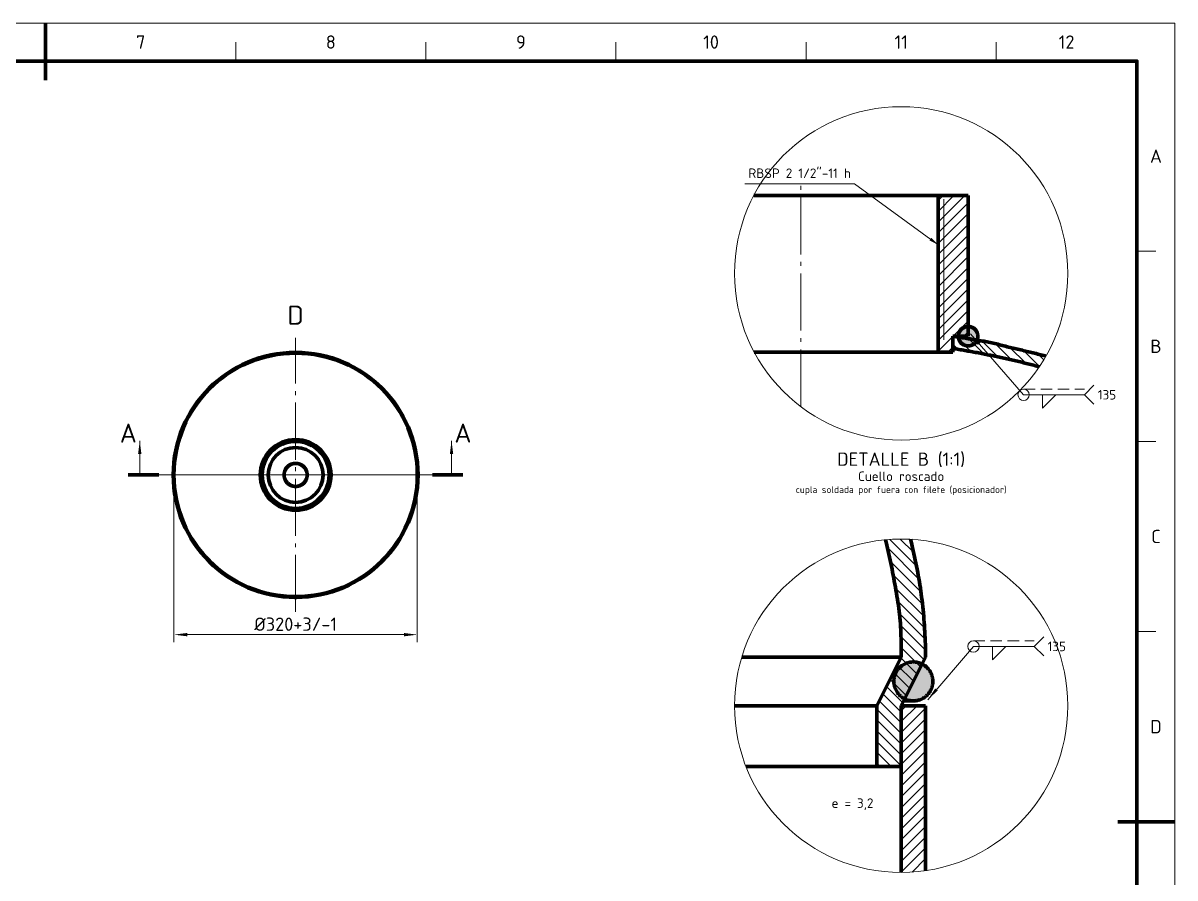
# Model space of a CAD drawing. Header units: millimetres. Extents: x 0 to 1554, y 0 to 420.
# Drawn here: x 291.1 to 594, y 195.2 to 420 of the extents above; entities that cross this region are included whole.
import ezdxf
from ezdxf.enums import TextEntityAlignment as Align

# ---------------------------------------------------------------- set-up
doc = ezdxf.new("R2010")
doc.units = ezdxf.units.MM
doc.linetypes.add('IRAM-F-TRAZO-PUNTO', pattern=[20, 15, -2, 1, -2])
doc.linetypes.add('ISO02-TRAZOS', pattern=[4.5, 3, -1.5])
for name, color, linetype, lineweight in [('01-VISIBLE', 7, 'CONTINUOUS', 70), ('03-EJE', 1, 'IRAM-F-TRAZO-PUNTO', 18), ('04-COTA', 3, 'CONTINUOUS', 18), ('05-RAYADO', 8, 'CONTINUOUS', 18), ('06-TEXTO', 7, 'CONTINUOUS', 25), ('07-RECUADRO', 7, 'CONTINUOUS', 70), ('08-FINA', 5, 'CONTINUOUS', 18), ('12-SOLDADURA', 6, 'CONTINUOUS', 18)]:
    doc.layers.add(name, color=color, linetype=linetype, lineweight=lineweight)
doc.styles.add('ISO3098', font='isocpeur.ttf')
doc.dimstyles.new('FLAMA-IRAM', dxfattribs={"dimtxt": 3.5, "dimasz": 3.5, "dimexe": 2, "dimexo": 1.5, "dimgap": 1, "dimtad": 1, "dimdec": 1, "dimtxsty": 'ISO3098', "dimblk": 'IRAM_FLECHA', "dimblk1": 'IRAM_FLECHA', "dimblk2": 'IRAM_FLECHA', "dimcen": 2.5, "dimclrd": 256, "dimclre": 256, "dimclrt": 256, "dimazin": 3, "dimtfac": 1, "dimtmove": 0, "dimatfit": 3, "dimlwd": 18, "dimlwe": 18})

# ---------------------------------------------------------------- blocks, each defined once
blk = doc.blocks.new('IRAM_FLECHA')
blk.add_solid([(0, 0), (-1, 0.125), (-1, -0.125)])

msp = doc.modelspace()

# ---------------------------------------------------------------- hatches: boundary and pattern name
at = {"layer": '05-RAYADO'}
h = msp.add_hatch(dxfattribs=at)
h.set_pattern_fill('ANSI31', scale=0.62992)
h.paths.add_polyline_path([(535.61, 337.667), (535.61, 333.441), (531.7, 333.441), (531.7, 374.667), (539.6, 374.667), (539.6, 337.667)])
h = msp.add_hatch(color=7, dxfattribs=at)
h.dxf.hatch_style = 1
h.paths.add_polyline_path([(542.152, 337.466), (542.128, 337.266), (542.089, 337.069), (542.035, 336.876), (541.965, 336.687), (541.881, 336.504), (541.783, 336.329), (541.671, 336.162), (541.547, 336.004), (541.41, 335.856), (541.263, 335.72), (541.105, 335.596), (540.938, 335.484), (540.762, 335.386), (540.58, 335.302), (540.391, 335.232), (540.198, 335.177), (540, 335.138), (539.801, 335.115), (539.6, 335.107), (539.399, 335.115), (539.2, 335.138), (539.002, 335.177), (538.809, 335.232), (538.62, 335.302), (538.438, 335.386), (538.262, 335.484), (538.095, 335.596), (537.937, 335.72), (537.79, 335.856), (537.653, 336.004), (537.529, 336.162), (537.417, 336.329), (537.319, 336.504), (537.235, 336.687), (537.165, 336.876), (537.111, 337.069), (537.072, 337.266), (537.048, 337.466), (537.04, 337.667), (537.048, 337.868), (537.072, 338.067), (537.111, 338.264), (537.165, 338.458), (537.235, 338.646), (537.319, 338.829), (537.417, 339.004), (537.529, 339.171), (537.653, 339.329), (537.79, 339.477), (537.937, 339.613), (538.095, 339.738), (538.262, 339.849), (538.438, 339.948), (538.62, 340.032), (538.809, 340.101), (539.002, 340.156), (539.2, 340.195), (539.399, 340.219), (539.6, 340.227), (539.801, 340.219), (540, 340.195), (540.198, 340.156), (540.391, 340.101), (540.58, 340.032), (540.762, 339.948), (540.938, 339.849), (541.105, 339.738), (541.263, 339.613), (541.41, 339.477), (541.547, 339.329), (541.671, 339.171), (541.783, 339.004), (541.881, 338.829), (541.965, 338.646), (542.035, 338.458), (542.089, 338.264), (542.128, 338.067), (542.152, 337.868), (542.16, 337.667)])
h = msp.add_hatch(dxfattribs=at)
h.set_pattern_fill('ANSI31', scale=0.62992, angle=90)
h.paths.add_polyline_path([(558.02, 329.713), (557.631, 329.815), (557.242, 329.916), (556.853, 330.017), (556.463, 330.118), (556.074, 330.217), (555.684, 330.316), (555.294, 330.414), (554.904, 330.511), (554.513, 330.608), (554.123, 330.704), (553.732, 330.799), (553.341, 330.894), (552.95, 330.988), (552.559, 331.081), (552.168, 331.173), (551.776, 331.265), (551.384, 331.356), (550.992, 331.446), (550.6, 331.536), (550.208, 331.625), (549.816, 331.713), (549.423, 331.801), (549.031, 331.888), (548.638, 331.974), (548.245, 332.06), (547.852, 332.145), (547.459, 332.229), (547.065, 332.313), (546.672, 332.395), (546.278, 332.478), (545.884, 332.559), (545.49, 332.64), (545.096, 332.72), (544.702, 332.799), (544.308, 332.878), (543.913, 332.956), (543.519, 333.034), (543.124, 333.11), (542.729, 333.186), (542.334, 333.262), (541.939, 333.337), (541.543, 333.411), (541.148, 333.484), (540.753, 333.557), (540.357, 333.629), (539.961, 333.7), (539.565, 333.771), (539.169, 333.841), (538.773, 333.91), (538.377, 333.979), (537.98, 334.047), (537.584, 334.114), (537.187, 334.181), (536.791, 334.247), (536.394, 334.312), (535.997, 334.377), (535.6, 334.441), (535.6, 337.667), (536.009, 337.601), (536.419, 337.536), (536.828, 337.471), (537.237, 337.405), (537.647, 337.34), (538.056, 337.274), (538.465, 337.208), (538.875, 337.142), (539.284, 337.076), (539.693, 337.01), (540.102, 336.943), (540.511, 336.876), (540.921, 336.809), (541.33, 336.742), (541.739, 336.674), (542.147, 336.606), (542.556, 336.537), (542.965, 336.468), (543.374, 336.398), (543.782, 336.328), (544.19, 336.256), (544.599, 336.183), (545.006, 336.108), (545.414, 336.031), (545.82, 335.95), (546.226, 335.864), (546.629, 335.769), (547.03, 335.662), (547.427, 335.543), (547.824, 335.424), (548.223, 335.312), (548.624, 335.206), (549.026, 335.104), (549.428, 335.004), (549.831, 334.906), (550.234, 334.809), (550.637, 334.712), (551.04, 334.616), (551.443, 334.52), (551.847, 334.425), (552.25, 334.33), (552.654, 334.234), (553.057, 334.139), (553.461, 334.044), (553.864, 333.949), (554.268, 333.853), (554.671, 333.757), (555.074, 333.661), (555.478, 333.565), (555.881, 333.469), (556.284, 333.372), (556.687, 333.274), (557.09, 333.177), (557.492, 333.078), (557.895, 332.98), (558.297, 332.88), (558.7, 332.78), (559.102, 332.68), (559.504, 332.578), (559.905, 332.476), (560.065, 332.435), (559.597, 331.632), (559.033, 330.716), (558.446, 329.814), (558.322, 329.633)])
h = msp.add_hatch(dxfattribs=at)
h.set_pattern_fill('ANSI31', scale=0.62992, angle=90)
h.paths.add_polyline_path([(522, 224.5), (515.6, 224.5), (515.6, 240.5), (522, 253.3), (521.999, 254.104), (521.996, 254.909), (521.99, 255.713), (521.981, 256.517), (521.969, 257.321), (521.952, 258.125), (521.931, 258.93), (521.905, 259.733), (521.873, 260.537), (521.833, 261.34), (521.784, 262.143), (521.726, 262.945), (521.657, 263.747), (521.576, 264.547), (521.483, 265.346), (521.378, 266.143), (521.264, 266.939), (521.141, 267.734), (521.013, 268.528), (520.881, 269.322), (520.748, 270.115), (520.612, 270.908), (520.474, 271.7), (520.334, 272.492), (520.191, 273.284), (520.045, 274.075), (519.897, 274.865), (519.746, 275.655), (519.591, 276.444), (519.434, 277.233), (519.273, 278.021), (519.108, 278.808), (518.939, 279.595), (518.767, 280.38), (518.59, 281.165), (518.408, 281.949), (518.222, 282.731), (518.03, 283.512), (517.872, 284.137), (518.775, 284.215), (519.849, 284.281), (520.924, 284.32), (522, 284.333), (523.076, 284.32), (524.151, 284.281), (524.43, 284.263), (524.585, 283.66), (524.785, 282.855), (524.98, 282.049), (525.17, 281.242), (525.355, 280.434), (525.535, 279.625), (525.709, 278.814), (525.878, 278.002), (526.042, 277.19), (526.2, 276.376), (526.353, 275.561), (526.501, 274.745), (526.643, 273.928), (526.78, 273.11), (526.912, 272.292), (527.038, 271.472), (527.158, 270.652), (527.274, 269.831), (527.383, 269.009), (527.487, 268.187), (527.586, 267.363), (527.679, 266.54), (527.766, 265.715), (527.848, 264.89), (527.924, 264.064), (527.994, 263.238), (528.059, 262.412), (528.118, 261.585), (528.172, 260.757), (528.22, 259.93), (528.262, 259.102), (528.299, 258.273), (528.33, 257.445), (528.355, 256.616), (528.375, 255.787), (528.389, 254.958), (528.397, 254.129), (528.4, 253.3), (522, 240.5)])
h = msp.add_hatch(color=7, dxfattribs=at)
h.dxf.hatch_style = 1
h.paths.add_polyline_path([(530.304, 246.498), (530.257, 246.099), (530.179, 245.705), (530.069, 245.318), (529.93, 244.941), (529.762, 244.576), (529.566, 244.225), (529.342, 243.891), (529.093, 243.575), (528.82, 243.28), (528.525, 243.007), (528.209, 242.758), (527.875, 242.534), (527.524, 242.338), (527.159, 242.17), (526.782, 242.031), (526.395, 241.921), (526.001, 241.843), (525.602, 241.796), (525.2, 241.78), (524.798, 241.796), (524.399, 241.843), (524.005, 241.921), (523.618, 242.031), (523.241, 242.17), (522.876, 242.338), (522.525, 242.534), (522.191, 242.758), (521.875, 243.007), (521.58, 243.28), (521.307, 243.575), (521.058, 243.891), (520.834, 244.225), (520.638, 244.576), (520.47, 244.941), (520.331, 245.318), (520.221, 245.705), (520.143, 246.099), (520.096, 246.498), (520.08, 246.9), (520.096, 247.302), (520.143, 247.701), (520.221, 248.095), (520.331, 248.482), (520.47, 248.859), (520.638, 249.224), (520.834, 249.575), (521.058, 249.909), (521.307, 250.225), (521.58, 250.52), (521.875, 250.793), (522.191, 251.042), (522.525, 251.266), (522.876, 251.462), (523.241, 251.63), (523.618, 251.769), (524.005, 251.879), (524.399, 251.957), (524.798, 252.004), (525.2, 252.02), (525.602, 252.004), (526.001, 251.957), (526.395, 251.879), (526.782, 251.769), (527.159, 251.63), (527.524, 251.462), (527.875, 251.266), (528.209, 251.042), (528.525, 250.793), (528.82, 250.52), (529.093, 250.225), (529.342, 249.909), (529.566, 249.575), (529.762, 249.224), (529.93, 248.859), (530.069, 248.482), (530.179, 248.095), (530.257, 247.701), (530.304, 247.302), (530.32, 246.9)])
h = msp.add_hatch(dxfattribs=at)
h.set_pattern_fill('ANSI31', scale=0.62992)
h.paths.add_polyline_path([(528.4, 240.5), (528.4, 197.137), (527.366, 196.996), (526.296, 196.878), (525.225, 196.785), (524.151, 196.719), (523.076, 196.68), (522, 196.667), (522, 240.5)])
at = {"layer": '08-FINA'}
h = msp.add_hatch(color=7, dxfattribs=at)
h.dxf.hatch_style = 1
h.paths.add_polyline_path([(531.7, 361.717), (529.913, 363.511), (529.443, 362.864)])
h = msp.add_hatch(color=7, dxfattribs=at)
h.dxf.hatch_style = 1
h.paths.add_polyline_path([(540.2, 338.267), (542.176, 335.345), (542.834, 335.921)])
h = msp.add_hatch(color=7, dxfattribs=at)
h.dxf.hatch_style = 1
h.paths.add_polyline_path([(321.75, 310.195), (321.312, 306.695), (322.188, 306.695)])
h = msp.add_hatch(color=7, dxfattribs=at)
h.dxf.hatch_style = 1
h.paths.add_polyline_path([(403.75, 310.195), (403.312, 306.695), (404.188, 306.695)])
h = msp.add_hatch(color=7, dxfattribs=at)
h.dxf.hatch_style = 1
h.paths.add_polyline_path([(529, 242.1), (531.61, 244.473), (530.946, 245.042)])

# ---------------------------------------------------------------- linework, layer by layer
at = {"layer": '01-VISIBLE'}
for p, q in [((362.45, 269.003), (362.45, 269.004)), ((362.45, 269.003), (363.05, 269.003)), ((363.05, 269.003), (363.05, 269.004))]:
    msp.add_line(p, q, dxfattribs=at)
for points in [[(531.7, 374.667), (531.399, 374.667), (531.098, 374.667), (530.798, 374.667), (530.497, 374.667), (530.196, 374.667), (529.895, 374.667), (529.594, 374.667), (529.293, 374.667), (528.992, 374.667), (528.692, 374.667), (528.391, 374.667), (528.09, 374.667), (527.789, 374.667), (527.488, 374.667), (527.188, 374.667), (526.887, 374.667), (526.586, 374.667), (526.285, 374.667), (525.984, 374.667), (525.683, 374.667), (525.383, 374.667), (525.082, 374.667), (524.781, 374.667), (524.48, 374.667), (524.179, 374.667), (523.878, 374.667), (523.577, 374.667), (523.277, 374.667), (522.976, 374.667), (522.675, 374.667), (522.374, 374.667), (522.073, 374.667), (521.773, 374.667), (521.472, 374.667), (521.171, 374.667), (520.87, 374.667), (520.569, 374.667), (520.268, 374.667), (519.967, 374.667), (519.667, 374.667), (519.366, 374.667), (519.065, 374.667), (518.764, 374.667), (518.463, 374.667), (518.163, 374.667), (517.862, 374.667), (517.561, 374.667), (517.26, 374.667), (516.959, 374.667), (516.658, 374.667), (516.357, 374.667), (516.057, 374.667), (515.756, 374.667), (515.455, 374.667), (515.154, 374.667), (514.853, 374.667), (514.553, 374.667), (514.252, 374.667), (513.951, 374.667), (513.65, 374.667), (513.349, 374.667), (513.048, 374.667), (512.747, 374.667), (512.447, 374.667), (512.146, 374.667), (511.845, 374.667), (511.544, 374.667), (511.243, 374.667), (510.942, 374.667), (510.642, 374.667), (510.341, 374.667), (510.04, 374.667), (509.739, 374.667), (509.438, 374.667), (509.137, 374.667), (508.837, 374.667), (508.536, 374.667), (508.235, 374.667), (507.934, 374.667), (507.633, 374.667), (507.332, 374.667), (507.032, 374.667), (506.731, 374.667), (506.43, 374.667), (506.129, 374.667), (505.828, 374.667), (505.528, 374.667), (505.227, 374.667), (504.926, 374.667), (504.625, 374.667), (504.324, 374.667), (504.023, 374.667), (503.723, 374.667), (503.422, 374.667), (503.121, 374.667), (502.82, 374.667), (502.519, 374.667), (502.218, 374.667), (501.918, 374.667), (501.617, 374.667), (501.316, 374.667), (501.015, 374.667), (500.714, 374.667), (500.413, 374.667), (500.113, 374.667), (499.812, 374.667), (499.511, 374.667), (499.21, 374.667), (498.909, 374.667), (498.608, 374.667), (498.308, 374.667), (498.007, 374.667), (497.706, 374.667), (497.405, 374.667), (497.104, 374.667), (496.803, 374.667), (496.502, 374.667), (496.202, 374.667), (495.901, 374.667), (495.6, 374.667), (495.299, 374.667), (494.998, 374.667), (494.697, 374.667), (494.397, 374.667), (494.096, 374.667), (493.795, 374.667), (493.494, 374.667), (493.193, 374.667), (492.892, 374.667), (492.592, 374.667), (492.291, 374.667), (491.99, 374.667), (491.689, 374.667), (491.388, 374.667), (491.087, 374.667), (490.787, 374.667), (490.486, 374.667), (490.185, 374.667), (489.884, 374.667), (489.583, 374.667), (489.283, 374.667), (488.982, 374.667), (488.681, 374.667), (488.38, 374.667), (488.079, 374.667), (487.778, 374.667), (487.478, 374.667), (487.177, 374.667), (486.876, 374.667), (486.575, 374.667), (486.274, 374.667), (485.973, 374.667), (485.673, 374.667), (485.372, 374.667), (485.071, 374.667), (484.77, 374.667), (484.469, 374.667), (484.168, 374.667), (483.868, 374.667), (483.567, 374.667), (483.266, 374.667), (483.258, 374.667)], [(539.6, 374.667), (531.7, 374.667)], [(531.7, 374.667), (531.7, 333.441)], [(539.6, 337.667), (539.6, 374.667)], [(539.6, 340.227), (539.499, 340.225), (539.399, 340.219), (539.299, 340.209), (539.2, 340.195), (539.101, 340.177), (539.002, 340.156), (538.905, 340.131), (538.809, 340.101), (538.714, 340.068), (538.62, 340.032), (538.528, 339.992), (538.438, 339.948), (538.349, 339.9), (538.262, 339.849), (538.178, 339.795), (538.095, 339.738), (538.015, 339.677), (537.937, 339.613), (537.862, 339.547), (537.79, 339.477), (537.72, 339.404), (537.653, 339.329), (537.59, 339.252), (537.529, 339.171), (537.471, 339.089), (537.417, 339.004), (537.366, 338.918), (537.319, 338.829), (537.275, 338.738), (537.235, 338.646), (537.198, 338.553), (537.165, 338.458), (537.136, 338.362), (537.111, 338.264), (537.089, 338.166), (537.072, 338.067), (537.058, 337.968), (537.048, 337.868), (537.042, 337.767), (537.04, 337.667), (537.042, 337.566), (537.048, 337.466), (537.058, 337.366), (537.072, 337.266), (537.089, 337.167), (537.111, 337.069), (537.136, 336.972), (537.165, 336.876), (537.198, 336.781), (537.235, 336.687), (537.275, 336.595), (537.319, 336.504), (537.366, 336.416), (537.417, 336.329), (537.471, 336.244), (537.529, 336.162), (537.59, 336.082), (537.653, 336.004), (537.72, 335.929), (537.79, 335.856), (537.862, 335.787), (537.937, 335.72), (538.015, 335.656), (538.095, 335.596), (538.178, 335.538), (538.262, 335.484), (538.349, 335.433), (538.438, 335.386), (538.528, 335.342), (538.62, 335.302), (538.714, 335.265), (538.809, 335.232), (538.905, 335.203), (539.002, 335.177), (539.101, 335.156), (539.2, 335.138), (539.299, 335.124), (539.399, 335.115), (539.499, 335.109), (539.6, 335.107)], [(542.16, 337.667), (542.158, 337.767), (542.152, 337.868), (542.142, 337.968), (542.128, 338.067), (542.111, 338.166), (542.089, 338.264), (542.064, 338.362), (542.035, 338.458), (542.002, 338.553), (541.965, 338.646), (541.925, 338.738), (541.881, 338.829), (541.834, 338.918), (541.783, 339.004), (541.729, 339.089), (541.671, 339.171), (541.61, 339.252), (541.547, 339.329), (541.48, 339.404), (541.41, 339.477), (541.338, 339.547), (541.263, 339.613), (541.185, 339.677), (541.105, 339.738), (541.022, 339.795), (540.938, 339.849), (540.851, 339.9), (540.762, 339.948), (540.672, 339.992), (540.58, 340.032), (540.486, 340.068), (540.391, 340.101), (540.295, 340.131), (540.198, 340.156), (540.099, 340.177), (540, 340.195), (539.901, 340.209), (539.801, 340.219), (539.701, 340.225), (539.6, 340.227)], [(560.065, 332.435), (559.905, 332.476), (559.504, 332.578), (559.102, 332.68), (558.7, 332.78), (558.297, 332.88), (557.895, 332.98), (557.492, 333.078), (557.09, 333.177), (556.687, 333.274), (556.284, 333.372), (555.881, 333.469), (555.478, 333.565), (555.074, 333.661), (554.671, 333.757), (554.268, 333.853), (553.864, 333.949), (553.461, 334.044), (553.057, 334.139), (552.654, 334.234), (552.25, 334.33), (551.847, 334.425), (551.443, 334.52), (551.04, 334.616), (550.637, 334.712), (550.234, 334.809), (549.831, 334.906), (549.428, 335.004), (549.026, 335.104), (548.624, 335.206), (548.223, 335.312), (547.824, 335.424), (547.427, 335.543), (547.03, 335.662), (546.629, 335.769), (546.226, 335.864), (545.82, 335.95), (545.414, 336.031), (545.006, 336.108), (544.599, 336.183), (544.19, 336.256), (543.782, 336.328), (543.374, 336.398), (542.965, 336.468), (542.556, 336.537), (542.147, 336.606), (541.739, 336.674), (541.33, 336.742), (540.921, 336.809), (540.511, 336.876), (540.102, 336.943), (539.693, 337.01), (539.284, 337.076), (538.875, 337.142), (538.465, 337.208), (538.056, 337.274), (537.647, 337.34), (537.237, 337.405), (536.828, 337.471), (536.419, 337.536), (536.009, 337.601), (535.6, 337.667)], [(535.6, 337.667), (535.6, 334.441)], [(535.61, 333.441), (535.61, 337.667)], [(539.6, 337.667), (535.61, 337.667)], [(539.6, 335.107), (539.701, 335.109), (539.801, 335.115), (539.901, 335.124), (540, 335.138), (540.099, 335.156), (540.198, 335.177), (540.295, 335.203), (540.391, 335.232), (540.486, 335.265), (540.58, 335.302), (540.672, 335.342), (540.762, 335.386), (540.851, 335.433), (540.938, 335.484), (541.022, 335.538), (541.105, 335.596), (541.185, 335.656), (541.263, 335.72), (541.338, 335.787), (541.41, 335.856), (541.48, 335.929), (541.547, 336.004), (541.61, 336.082), (541.671, 336.162), (541.729, 336.244), (541.783, 336.329), (541.834, 336.416), (541.881, 336.504), (541.925, 336.595), (541.965, 336.687), (542.002, 336.781), (542.035, 336.876), (542.064, 336.972), (542.089, 337.069), (542.111, 337.167), (542.128, 337.266), (542.142, 337.366), (542.152, 337.466), (542.158, 337.566), (542.16, 337.667)], [(531.7, 333.441), (531.399, 333.441), (531.098, 333.441), (530.798, 333.441), (530.497, 333.441), (530.196, 333.441), (529.895, 333.441), (529.594, 333.441), (529.293, 333.441), (528.992, 333.441), (528.692, 333.441), (528.391, 333.441), (528.09, 333.441), (527.789, 333.441), (527.488, 333.441), (527.188, 333.441), (526.887, 333.441), (526.586, 333.441), (526.285, 333.441), (525.984, 333.441), (525.683, 333.441), (525.383, 333.441), (525.082, 333.441), (524.781, 333.441), (524.48, 333.441), (524.179, 333.441), (523.878, 333.441), (523.577, 333.441), (523.277, 333.441), (522.976, 333.441), (522.675, 333.441), (522.374, 333.441), (522.073, 333.441), (521.773, 333.441), (521.472, 333.441), (521.171, 333.441), (520.87, 333.441), (520.569, 333.441), (520.268, 333.441), (519.967, 333.441), (519.667, 333.441), (519.366, 333.441), (519.065, 333.441), (518.764, 333.441), (518.463, 333.441), (518.163, 333.441), (517.862, 333.441), (517.561, 333.441), (517.26, 333.441), (516.959, 333.441), (516.658, 333.441), (516.357, 333.441), (516.057, 333.441), (515.756, 333.441), (515.455, 333.441), (515.154, 333.441), (514.853, 333.441), (514.553, 333.441), (514.252, 333.441), (513.951, 333.441), (513.65, 333.441), (513.349, 333.441), (513.048, 333.441), (512.747, 333.441), (512.447, 333.441), (512.146, 333.441), (511.845, 333.441), (511.544, 333.441), (511.243, 333.441), (510.942, 333.441), (510.642, 333.441), (510.341, 333.441), (510.04, 333.441), (509.739, 333.441), (509.438, 333.441), (509.137, 333.441), (508.837, 333.441), (508.536, 333.441), (508.235, 333.441), (507.934, 333.441), (507.633, 333.441), (507.332, 333.441), (507.032, 333.441), (506.731, 333.441), (506.43, 333.441), (506.129, 333.441), (505.828, 333.441), (505.528, 333.441), (505.227, 333.441), (504.926, 333.441), (504.625, 333.441), (504.324, 333.441), (504.023, 333.441), (503.723, 333.441), (503.422, 333.441), (503.121, 333.441), (502.82, 333.441), (502.519, 333.441), (502.218, 333.441), (501.918, 333.441), (501.617, 333.441), (501.316, 333.441), (501.015, 333.441), (500.714, 333.441), (500.413, 333.441), (500.113, 333.441), (499.812, 333.441), (499.511, 333.441), (499.21, 333.441), (498.909, 333.441), (498.608, 333.441), (498.308, 333.441), (498.007, 333.441), (497.706, 333.441), (497.405, 333.441), (497.104, 333.441), (496.803, 333.441), (496.502, 333.441), (496.202, 333.441), (495.901, 333.441), (495.6, 333.441), (495.299, 333.441), (494.998, 333.441), (494.697, 333.441), (494.397, 333.441), (494.096, 333.441), (493.795, 333.441), (493.494, 333.441), (493.193, 333.441), (492.892, 333.441), (492.592, 333.441), (492.291, 333.441), (491.99, 333.441), (491.689, 333.441), (491.388, 333.441), (491.087, 333.441), (490.787, 333.441), (490.486, 333.441), (490.185, 333.441), (489.884, 333.441), (489.583, 333.441), (489.283, 333.441), (488.982, 333.441), (488.681, 333.441), (488.38, 333.441), (488.079, 333.441), (487.778, 333.441), (487.478, 333.441), (487.177, 333.441), (486.876, 333.441), (486.575, 333.441), (486.274, 333.441), (485.973, 333.441), (485.673, 333.441), (485.372, 333.441), (485.071, 333.441), (484.77, 333.441), (484.469, 333.441), (484.168, 333.441), (483.868, 333.441), (483.567, 333.441), (483.377, 333.441)], [(535.61, 333.441), (531.7, 333.441)], [(535.6, 334.441), (535.997, 334.377), (536.394, 334.312), (536.791, 334.247), (537.187, 334.181), (537.584, 334.114), (537.98, 334.047), (538.377, 333.979), (538.773, 333.91), (539.169, 333.841), (539.565, 333.771), (539.961, 333.7), (540.357, 333.629), (540.753, 333.557), (541.148, 333.484), (541.543, 333.411), (541.939, 333.337), (542.334, 333.262), (542.729, 333.186), (543.124, 333.11), (543.519, 333.034), (543.913, 332.956), (544.308, 332.878), (544.702, 332.799), (545.096, 332.72), (545.49, 332.64), (545.884, 332.559), (546.278, 332.478), (546.672, 332.395), (547.065, 332.313), (547.459, 332.229), (547.852, 332.145), (548.245, 332.06), (548.638, 331.974), (549.031, 331.888), (549.423, 331.801), (549.816, 331.713), (550.208, 331.625), (550.6, 331.536), (550.992, 331.446), (551.384, 331.356), (551.776, 331.265), (552.168, 331.173), (552.559, 331.081), (552.95, 330.988), (553.341, 330.894), (553.732, 330.799), (554.123, 330.704), (554.513, 330.608), (554.904, 330.511), (555.294, 330.414), (555.684, 330.316), (556.074, 330.217), (556.463, 330.118), (556.853, 330.017), (557.242, 329.916), (557.631, 329.815), (558.02, 329.713), (558.322, 329.633)], [(365.783, 301.195), (365.782, 301.275), (365.779, 301.355), (365.774, 301.435), (365.767, 301.515), (365.757, 301.594), (365.745, 301.674), (365.732, 301.752), (365.716, 301.831), (365.698, 301.909), (365.678, 301.987), (365.656, 302.064), (365.632, 302.14), (365.607, 302.216), (365.579, 302.291), (365.549, 302.365), (365.517, 302.439), (365.483, 302.511), (365.447, 302.583), (365.41, 302.654), (365.37, 302.723), (365.329, 302.792), (365.286, 302.859), (365.241, 302.926), (365.195, 302.991), (365.146, 303.055), (365.096, 303.118), (365.045, 303.179), (364.992, 303.239), (364.937, 303.297), (364.881, 303.354), (364.823, 303.41), (364.764, 303.464), (364.703, 303.516), (364.641, 303.567), (364.578, 303.616), (364.514, 303.663), (364.448, 303.709), (364.381, 303.753), (364.313, 303.795), (364.244, 303.835), (364.173, 303.874), (364.102, 303.91), (364.03, 303.945), (363.957, 303.978), (363.883, 304.009), (363.808, 304.038), (363.733, 304.065), (363.657, 304.09), (363.58, 304.113), (363.503, 304.134), (363.425, 304.152), (363.347, 304.169), (363.268, 304.184), (363.189, 304.197), (363.11, 304.207), (363.03, 304.216), (362.95, 304.222), (362.87, 304.226), (362.79, 304.228), (362.71, 304.228), (362.63, 304.226), (362.55, 304.222), (362.47, 304.216), (362.39, 304.207), (362.311, 304.197), (362.232, 304.184), (362.153, 304.169), (362.075, 304.152), (361.997, 304.134), (361.92, 304.113), (361.843, 304.09), (361.767, 304.065), (361.692, 304.038), (361.617, 304.009), (361.543, 303.978), (361.47, 303.945), (361.398, 303.91), (361.327, 303.874), (361.256, 303.835), (361.187, 303.795), (361.119, 303.753), (361.052, 303.709), (360.986, 303.663), (360.922, 303.616), (360.859, 303.567), (360.797, 303.516), (360.736, 303.464), (360.677, 303.41), (360.619, 303.354), (360.563, 303.297), (360.508, 303.239), (360.455, 303.179), (360.404, 303.118), (360.354, 303.055), (360.305, 302.991), (360.259, 302.926), (360.214, 302.859), (360.171, 302.792), (360.13, 302.723), (360.09, 302.654), (360.053, 302.583), (360.017, 302.511), (359.983, 302.439), (359.951, 302.365), (359.921, 302.291), (359.893, 302.216), (359.868, 302.14), (359.844, 302.064), (359.822, 301.987), (359.802, 301.909), (359.784, 301.831), (359.768, 301.752), (359.755, 301.674), (359.743, 301.594), (359.733, 301.515), (359.726, 301.435), (359.721, 301.355), (359.718, 301.275), (359.717, 301.195), (359.718, 301.115), (359.721, 301.035), (359.726, 300.955), (359.733, 300.875), (359.743, 300.796), (359.755, 300.717), (359.768, 300.638), (359.784, 300.559), (359.802, 300.481), (359.822, 300.404), (359.844, 300.326), (359.868, 300.25), (359.893, 300.174), (359.921, 300.099), (359.951, 300.025), (359.983, 299.952), (360.017, 299.879), (360.053, 299.807), (360.09, 299.736), (360.13, 299.667), (360.171, 299.598), (360.214, 299.531), (360.259, 299.464), (360.305, 299.399), (360.354, 299.335), (360.404, 299.273), (360.455, 299.211), (360.508, 299.151), (360.563, 299.093), (360.619, 299.036), (360.677, 298.98), (360.736, 298.927), (360.797, 298.874), (360.859, 298.823), (360.922, 298.774), (360.986, 298.727), (361.052, 298.681), (361.119, 298.637), (361.187, 298.595), (361.256, 298.555), (361.327, 298.516), (361.398, 298.48), (361.47, 298.445), (361.543, 298.412), (361.617, 298.381), (361.692, 298.352), (361.767, 298.325), (361.843, 298.3), (361.92, 298.277), (361.997, 298.257), (362.075, 298.238), (362.153, 298.221), (362.232, 298.206), (362.311, 298.194), (362.39, 298.183), (362.47, 298.175), (362.55, 298.168), (362.63, 298.164), (362.71, 298.162), (362.79, 298.162), (362.87, 298.164), (362.95, 298.168), (363.03, 298.175), (363.11, 298.183), (363.189, 298.194), (363.268, 298.206), (363.347, 298.221), (363.425, 298.238), (363.503, 298.257), (363.58, 298.277), (363.657, 298.3), (363.733, 298.325), (363.808, 298.352), (363.883, 298.381), (363.957, 298.412), (364.03, 298.445), (364.102, 298.48), (364.173, 298.516), (364.244, 298.555), (364.313, 298.595), (364.381, 298.637), (364.448, 298.681), (364.514, 298.727), (364.578, 298.774), (364.641, 298.823), (364.703, 298.874), (364.764, 298.927), (364.823, 298.98), (364.881, 299.036), (364.937, 299.093), (364.992, 299.151), (365.045, 299.211), (365.096, 299.273), (365.146, 299.335), (365.195, 299.399), (365.241, 299.464), (365.286, 299.531), (365.329, 299.598), (365.37, 299.667), (365.41, 299.736), (365.447, 299.807), (365.483, 299.879), (365.517, 299.952), (365.549, 300.025), (365.579, 300.099), (365.607, 300.174), (365.632, 300.25), (365.656, 300.326), (365.678, 300.404), (365.698, 300.481), (365.716, 300.559), (365.732, 300.638), (365.745, 300.717), (365.757, 300.796), (365.767, 300.875), (365.774, 300.955), (365.779, 301.035), (365.782, 301.115), (365.783, 301.195)], [(365.777, 301.195), (365.776, 301.275), (365.773, 301.355), (365.767, 301.436), (365.76, 301.515), (365.75, 301.595), (365.739, 301.675), (365.725, 301.754), (365.709, 301.832), (365.691, 301.91), (365.671, 301.988), (365.649, 302.065), (365.625, 302.142), (365.599, 302.218), (365.571, 302.293), (365.541, 302.367), (365.509, 302.441), (365.475, 302.514), (365.439, 302.585), (365.401, 302.656), (365.361, 302.726), (365.32, 302.795), (365.277, 302.862), (365.231, 302.929), (365.185, 302.994), (365.136, 303.058), (365.086, 303.12), (365.034, 303.181), (364.981, 303.241), (364.926, 303.3), (364.869, 303.357), (364.811, 303.412), (364.751, 303.466), (364.691, 303.518), (364.628, 303.569), (364.565, 303.618), (364.5, 303.665), (364.434, 303.71), (364.367, 303.754), (364.298, 303.796), (364.229, 303.836), (364.158, 303.875), (364.087, 303.911), (364.014, 303.945), (363.941, 303.978), (363.867, 304.009), (363.792, 304.037), (363.716, 304.064), (363.639, 304.088), (363.562, 304.111), (363.485, 304.131), (363.407, 304.15), (363.328, 304.166), (363.249, 304.181), (363.17, 304.193), (363.09, 304.203), (363.01, 304.211), (362.93, 304.217), (362.85, 304.22), (362.77, 304.222), (362.69, 304.221), (362.61, 304.219), (362.53, 304.214), (362.45, 304.207), (362.37, 304.198), (362.29, 304.187), (362.211, 304.174), (362.132, 304.158), (362.054, 304.141), (361.976, 304.121), (361.899, 304.1), (361.822, 304.076), (361.746, 304.051), (361.671, 304.023), (361.596, 303.994), (361.522, 303.962), (361.45, 303.928), (361.378, 303.893), (361.307, 303.856), (361.237, 303.816), (361.168, 303.775), (361.1, 303.733), (361.033, 303.688), (360.968, 303.642), (360.903, 303.593), (360.84, 303.544), (360.779, 303.492), (360.719, 303.439), (360.66, 303.385), (360.603, 303.328), (360.547, 303.271), (360.492, 303.212), (360.44, 303.151), (360.389, 303.089), (360.339, 303.026), (360.292, 302.961), (360.246, 302.895), (360.202, 302.828), (360.159, 302.76), (360.119, 302.691), (360.08, 302.621), (360.043, 302.55), (360.008, 302.477), (359.975, 302.404), (359.944, 302.33), (359.915, 302.255), (359.888, 302.18), (359.863, 302.104), (359.84, 302.027), (359.819, 301.949), (359.8, 301.871), (359.783, 301.793), (359.768, 301.714), (359.755, 301.635), (359.745, 301.555), (359.736, 301.476), (359.73, 301.396), (359.725, 301.315), (359.723, 301.235), (359.723, 301.155), (359.725, 301.075), (359.73, 300.995), (359.736, 300.915), (359.745, 300.835), (359.755, 300.755), (359.768, 300.676), (359.783, 300.597), (359.8, 300.519), (359.819, 300.441), (359.84, 300.363), (359.863, 300.286), (359.888, 300.21), (359.915, 300.135), (359.944, 300.06), (359.975, 299.986), (360.008, 299.913), (360.043, 299.841), (360.08, 299.769), (360.119, 299.699), (360.159, 299.63), (360.202, 299.562), (360.246, 299.495), (360.292, 299.429), (360.339, 299.364), (360.389, 299.301), (360.44, 299.239), (360.492, 299.179), (360.547, 299.119), (360.602, 299.062), (360.66, 299.006), (360.719, 298.951), (360.779, 298.898), (360.84, 298.846), (360.903, 298.797), (360.968, 298.749), (361.033, 298.702), (361.1, 298.658), (361.168, 298.615), (361.237, 298.574), (361.307, 298.534), (361.378, 298.497), (361.45, 298.462), (361.522, 298.428), (361.596, 298.397), (361.671, 298.367), (361.746, 298.339), (361.822, 298.314), (361.899, 298.29), (361.976, 298.269), (362.054, 298.249), (362.132, 298.232), (362.211, 298.216), (362.29, 298.203), (362.37, 298.192), (362.45, 298.183), (362.53, 298.176), (362.61, 298.171), (362.69, 298.169), (362.77, 298.168), (362.85, 298.17), (362.93, 298.173), (363.01, 298.179), (363.09, 298.187), (363.17, 298.197), (363.249, 298.21), (363.328, 298.224), (363.407, 298.24), (363.485, 298.259), (363.562, 298.279), (363.639, 298.302), (363.716, 298.326), (363.792, 298.353), (363.867, 298.382), (363.941, 298.412), (364.014, 298.445), (364.087, 298.479), (364.158, 298.516), (364.229, 298.554), (364.298, 298.594), (364.367, 298.636), (364.434, 298.68), (364.5, 298.725), (364.565, 298.772), (364.628, 298.821), (364.691, 298.872), (364.751, 298.924), (364.811, 298.978), (364.869, 299.034), (364.926, 299.09), (364.981, 299.149), (365.034, 299.209), (365.086, 299.27), (365.136, 299.333), (365.185, 299.396), (365.232, 299.462), (365.277, 299.528), (365.32, 299.596), (365.361, 299.664), (365.401, 299.734), (365.439, 299.805), (365.475, 299.877), (365.509, 299.949), (365.541, 300.023), (365.571, 300.097), (365.599, 300.172), (365.625, 300.248), (365.649, 300.325), (365.671, 300.402), (365.691, 300.48), (365.709, 300.558), (365.725, 300.637), (365.739, 300.716), (365.75, 300.795), (365.76, 300.875), (365.767, 300.955), (365.773, 301.035), (365.776, 301.115), (365.777, 301.195)], [(517.872, 284.137), (518.03, 283.512), (518.222, 282.731), (518.408, 281.949), (518.59, 281.165), (518.767, 280.38), (518.939, 279.595), (519.108, 278.808), (519.273, 278.021), (519.434, 277.233), (519.591, 276.444), (519.746, 275.655), (519.897, 274.865), (520.045, 274.075), (520.191, 273.284), (520.334, 272.492), (520.474, 271.7), (520.612, 270.908), (520.748, 270.115), (520.881, 269.322), (521.013, 268.528), (521.141, 267.734), (521.264, 266.939), (521.378, 266.143), (521.483, 265.346), (521.576, 264.547), (521.657, 263.747), (521.726, 262.945), (521.784, 262.143), (521.833, 261.34), (521.873, 260.537), (521.905, 259.733), (521.931, 258.93), (521.952, 258.125), (521.969, 257.321), (521.981, 256.517), (521.99, 255.713), (521.996, 254.909), (521.999, 254.104), (522, 253.3)], [(528.4, 253.3), (528.397, 254.129), (528.389, 254.958), (528.375, 255.787), (528.355, 256.616), (528.33, 257.445), (528.299, 258.273), (528.262, 259.102), (528.22, 259.93), (528.172, 260.757), (528.118, 261.585), (528.059, 262.412), (527.994, 263.238), (527.924, 264.064), (527.848, 264.89), (527.766, 265.715), (527.679, 266.54), (527.586, 267.363), (527.487, 268.187), (527.383, 269.009), (527.274, 269.831), (527.158, 270.652), (527.038, 271.472), (526.912, 272.292), (526.78, 273.11), (526.643, 273.928), (526.501, 274.745), (526.353, 275.561), (526.2, 276.376), (526.042, 277.19), (525.878, 278.002), (525.709, 278.814), (525.535, 279.625), (525.355, 280.434), (525.17, 281.242), (524.98, 282.049), (524.785, 282.855), (524.585, 283.66), (524.43, 284.263)], [(522, 253.3), (520.432, 253.3), (518.864, 253.3), (517.296, 253.3), (515.728, 253.3), (514.16, 253.3), (512.592, 253.3), (511.024, 253.3), (509.456, 253.3), (507.888, 253.3), (506.32, 253.3), (504.752, 253.3), (503.184, 253.3), (501.616, 253.3), (500.048, 253.3), (498.48, 253.3), (496.912, 253.3), (495.344, 253.3), (493.776, 253.3), (492.208, 253.3), (490.64, 253.3), (489.072, 253.3), (487.504, 253.3), (485.936, 253.3), (484.368, 253.3), (482.8, 253.3), (481.232, 253.3), (480.078, 253.3)], [(522, 253.3), (515.6, 240.5)], [(525.2, 252.02), (524.999, 252.016), (524.798, 252.004), (524.598, 251.985), (524.399, 251.957), (524.201, 251.922), (524.005, 251.879), (523.81, 251.828), (523.618, 251.769), (523.428, 251.704), (523.241, 251.63), (523.056, 251.55), (522.876, 251.462), (522.698, 251.367), (522.525, 251.266), (522.355, 251.157), (522.191, 251.042), (522.03, 250.921), (521.875, 250.793), (521.725, 250.66), (521.58, 250.52), (521.44, 250.375), (521.307, 250.225), (521.179, 250.07), (521.058, 249.909), (520.943, 249.745), (520.834, 249.575), (520.733, 249.402), (520.638, 249.224), (520.55, 249.044), (520.47, 248.859), (520.396, 248.672), (520.331, 248.482), (520.272, 248.29), (520.221, 248.095), (520.178, 247.899), (520.143, 247.701), (520.115, 247.502), (520.096, 247.302), (520.084, 247.101), (520.08, 246.9), (520.084, 246.699), (520.096, 246.498), (520.115, 246.298), (520.143, 246.099), (520.178, 245.901), (520.221, 245.705), (520.272, 245.51), (520.331, 245.318), (520.396, 245.128), (520.47, 244.941), (520.55, 244.756), (520.638, 244.576), (520.733, 244.398), (520.834, 244.225), (520.943, 244.055), (521.058, 243.891), (521.179, 243.73), (521.307, 243.575), (521.44, 243.425), (521.58, 243.28), (521.725, 243.14), (521.875, 243.007), (522.03, 242.879), (522.191, 242.758), (522.355, 242.643), (522.525, 242.534), (522.698, 242.433), (522.876, 242.338), (523.056, 242.25), (523.241, 242.17), (523.428, 242.096), (523.618, 242.031), (523.81, 241.972), (524.005, 241.921), (524.201, 241.878), (524.399, 241.843), (524.598, 241.815), (524.798, 241.796), (524.999, 241.784), (525.2, 241.78)], [(522, 240.5), (528.4, 253.3)], [(530.32, 246.9), (530.316, 247.101), (530.304, 247.302), (530.285, 247.502), (530.257, 247.701), (530.222, 247.899), (530.179, 248.095), (530.128, 248.29), (530.069, 248.482), (530.004, 248.672), (529.93, 248.859), (529.85, 249.044), (529.762, 249.224), (529.667, 249.402), (529.566, 249.575), (529.457, 249.745), (529.342, 249.909), (529.221, 250.07), (529.093, 250.225), (528.96, 250.375), (528.82, 250.52), (528.675, 250.66), (528.525, 250.793), (528.37, 250.921), (528.209, 251.042), (528.045, 251.157), (527.875, 251.266), (527.702, 251.367), (527.524, 251.462), (527.344, 251.55), (527.159, 251.63), (526.972, 251.704), (526.782, 251.769), (526.59, 251.828), (526.395, 251.879), (526.199, 251.922), (526.001, 251.957), (525.802, 251.985), (525.602, 252.004), (525.401, 252.016), (525.2, 252.02)], [(525.2, 241.78), (525.401, 241.784), (525.602, 241.796), (525.802, 241.815), (526.001, 241.843), (526.199, 241.878), (526.395, 241.921), (526.59, 241.972), (526.782, 242.031), (526.972, 242.096), (527.159, 242.17), (527.344, 242.25), (527.524, 242.338), (527.702, 242.433), (527.875, 242.534), (528.045, 242.643), (528.209, 242.758), (528.37, 242.879), (528.525, 243.007), (528.675, 243.14), (528.82, 243.28), (528.96, 243.425), (529.093, 243.575), (529.221, 243.73), (529.342, 243.891), (529.457, 244.055), (529.566, 244.225), (529.667, 244.398), (529.762, 244.576), (529.85, 244.756), (529.93, 244.941), (530.004, 245.128), (530.069, 245.318), (530.128, 245.51), (530.179, 245.705), (530.222, 245.901), (530.257, 246.099), (530.285, 246.298), (530.304, 246.498), (530.316, 246.699), (530.32, 246.9)], [(515.6, 240.5), (514.064, 240.5), (512.528, 240.5), (510.992, 240.5), (509.456, 240.5), (507.92, 240.5), (506.384, 240.5), (504.848, 240.5), (503.312, 240.5), (501.776, 240.5), (500.24, 240.5), (498.704, 240.5), (497.168, 240.5), (495.632, 240.5), (494.096, 240.5), (492.56, 240.5), (491.024, 240.5), (489.488, 240.5), (487.952, 240.5), (486.416, 240.5), (484.88, 240.5), (483.344, 240.5), (481.808, 240.5), (480.272, 240.5), (478.736, 240.5), (478.167, 240.5)], [(515.6, 240.5), (515.6, 224.5)], [(528.4, 240.5), (522, 240.5)], [(522, 196.667), (522, 240.5)], [(522, 224.5), (522, 240.5)], [(522.64, 241.78), (523.067, 241.78), (523.494, 241.78), (523.921, 241.78), (524.348, 241.78), (524.775, 241.78), (525.2, 241.78)], [(528.4, 197.137), (528.4, 240.5)], [(515.6, 224.5), (514.064, 224.5), (512.528, 224.5), (510.992, 224.5), (509.456, 224.5), (507.92, 224.5), (506.384, 224.5), (504.848, 224.5), (503.312, 224.5), (501.776, 224.5), (500.24, 224.5), (498.704, 224.5), (497.168, 224.5), (495.632, 224.5), (494.096, 224.5), (492.56, 224.5), (491.024, 224.5), (489.488, 224.5), (487.952, 224.5), (486.416, 224.5), (484.88, 224.5), (483.344, 224.5), (481.808, 224.5), (481.194, 224.5)], [(515.6, 224.5), (522, 224.5)]]:
    msp.add_lwpolyline(points, dxfattribs=at)
for radius in [32.192, 32, 9.312, 8.8, 7.22]:
    msp.add_circle((362.75, 301.195), radius, dxfattribs=at)
at = {"layer": '03-EJE'}
for p, q in [((362.75, 265.195), (362.75, 337.195)), ((318.75, 301.195), (406.75, 301.195)), ((326.75, 301.195), (398.75, 301.195))]:
    msp.add_line(p, q, dxfattribs=at)
msp.add_lwpolyline([(495.6, 319.179), (495.6, 377.667)], dxfattribs=at)
at = {"layer": '07-RECUADRO'}
for p, q in [((297, 420), (297, 405)), ((318.75, 301.195), (326.75, 301.195)), ((406.75, 301.195), (398.75, 301.195)), ((594, 210), (579, 210))]:
    msp.add_line(p, q, dxfattribs=at)
msp.add_lwpolyline([(25, 10), (584, 10), (584, 410), (25, 410)], close=True, dxfattribs=at)
at = {"layer": '08-FINA'}
for p, q in [((347, 410), (347, 415)), ((397, 410), (397, 415)), ((447, 410), (447, 415)), ((497, 410), (497, 415)), ((547, 410), (547, 415)), ((509.7, 377.717), (480.9, 377.717)), ((531.7, 361.717), (509.7, 377.717)), ((533.192, 336.667), (533.192, 373.667)), ((584, 360), (589, 360)), ((321.75, 301.195), (321.75, 310.195)), ((403.75, 301.195), (403.75, 310.195)), ((584, 310), (589, 310)), ((584, 260), (589, 260))]:
    msp.add_line(p, q, dxfattribs=at)
msp.add_lwpolyline([(0, 0), (594, 0), (594, 420), (0, 420)], close=True, dxfattribs=at)
for centre in [(522, 354.167), (522, 240.5)]:
    msp.add_circle(centre, 43.833, dxfattribs=at)
at = {"layer": '12-SOLDADURA'}
for p, q in [((554.2, 322.267), (540.2, 338.267)), ((570.2, 322.267), (572.7, 324.767)), ((554.2, 322.267), (570.2, 322.267)), ((570.2, 322.267), (572.7, 319.767)), ((557, 256.1), (559.5, 258.6)), ((541, 256.1), (529, 242.1)), ((541, 256.1), (557, 256.1)), ((557, 256.1), (559.5, 253.6))]:
    msp.add_line(p, q, dxfattribs=at)
at = {"layer": '12-SOLDADURA', "linetype": 'ISO02-TRAZOS'}
for p, q in [((554.2, 323.767), (570.2, 323.767)), ((541, 257.6), (557, 257.6))]:
    msp.add_line(p, q, dxfattribs=at)
at = {"layer": '12-SOLDADURA'}
for points in [[(559.2, 322.267), (559.2, 318.767), (562.7, 322.267)], [(546, 256.1), (546, 252.6), (549.5, 256.1)]]:
    msp.add_lwpolyline(points, close=True, dxfattribs=at)
for centre in [(554.2, 322.267), (541, 256.1)]:
    msp.add_circle(centre, 1.5, dxfattribs=at)

# ---------------------------------------------------------------- texts
at = {"layer": '06-TEXTO', "style": 'ISO3098'}
for s, height, p in [('7', 3.5, (322, 415)), ('8', 3.5, (372, 415)), ('9', 3.5, (422, 415)), ('10', 3.5, (472, 415)), ('11', 3.5, (522, 415)), ('12', 3.5, (565.5, 415)), ('A', 3.5, (589, 385)), ('D', 5, (362.75, 343.195)), ('B', 3.5, (589, 335)), ('A', 5, (318.75, 312.195)), ('A', 5, (406.75, 312.195)), ('DETALLE B (1:1)', 3.5, (522, 305.333)), ('Cuello roscado', 2.5, (522, 300.833)), ('cupla soldada por fuera con filete (posicionador)', 1.8, (522, 297.333)), ('C', 3.5, (589, 285)), ('D', 3.5, (589, 235)), ('e = 3,2', 2.5, (509.2, 214.9))]:
    msp.add_text(s, height=height, dxfattribs=at).set_placement(p, align=Align.MIDDLE_CENTER)
msp.add_text('RBSP 2 1/2"-11 h', height=2.5, dxfattribs=at).set_placement((495.3, 378.517), align=Align.BOTTOM_CENTER)
at = {"layer": '12-SOLDADURA', "style": 'ISO3098'}
for p in [(573.7, 322.267), (560.5, 256.1)]:
    msp.add_text('135', height=2.5, dxfattribs=at).set_placement(p, align=Align.MIDDLE_LEFT)

# ---------------------------------------------------------------- dimensions: what is measured, and where the dimension line sits
at = {"layer": '04-COTA'}
msp.add_linear_dim(base=(330.75, 259.195), p1=(330.75, 301.195), p2=(394.75, 301.195), text='%%c<>+3/-1', dimstyle='FLAMA-IRAM', override={"dimlfac": 5}, dxfattribs=at).render()

doc.saveas('drawing.dxf')
